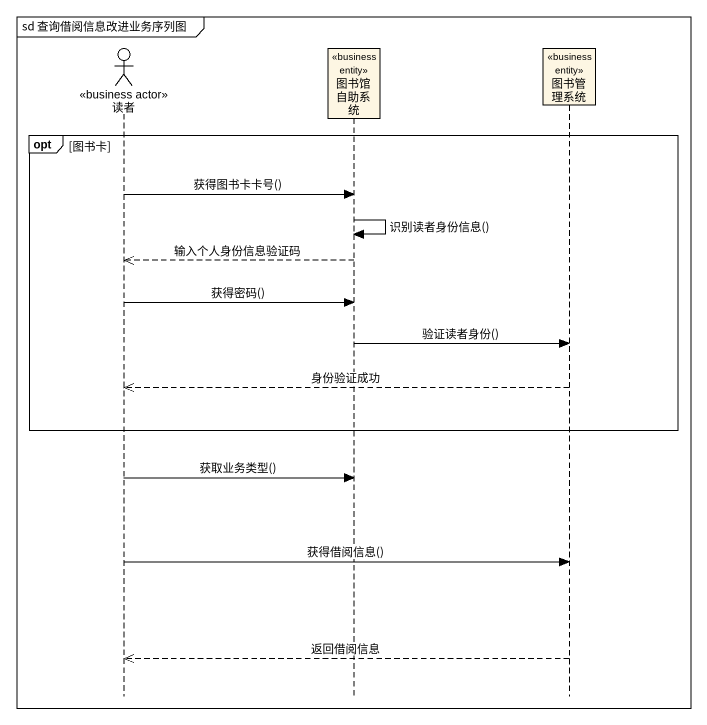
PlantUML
@startuml
mainframe sd 查询借阅信息改进业务序列图
hide footbox
actor 读者 <<business actor>>
participant 图书馆自助系统 <<business entity>>
participant 图书管理系统 <<business entity>>

opt 图书卡
  读者 -> 图书馆自助系统 : 获得图书卡卡号()
  图书馆自助系统 -> 图书馆自助系统 : 识别读者身份信息()
  图书馆自助系统 -->> 读者 : 输入个人身份信息验证码
  读者 -> 图书馆自助系统 : 获得密码()
  图书馆自助系统 -> 图书管理系统 : 验证读者身份()
  图书管理系统 -->> 读者 : 身份验证成功
end
读者 -> 图书馆自助系统 : 获取业务类型()
读者 -> 图书管理系统 : 获得借阅信息()
图书管理系统 -->> 读者 : 返回借阅信息
@enduml
